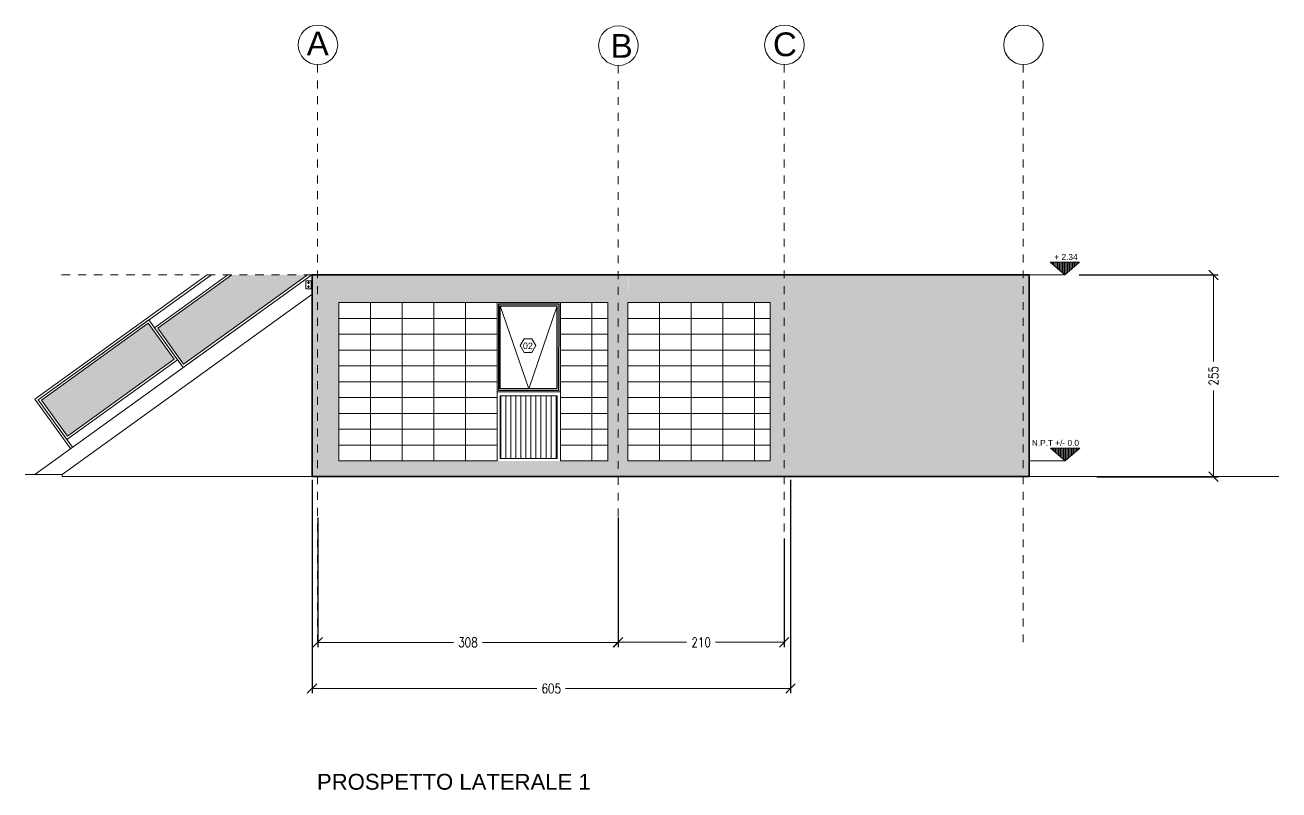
# Model space of a CAD drawing. Header units: inches. Extents: x -1721 to -585, y -6348 to -3019.
# Drawn here: x -760.51 to -744.65, y -3177.67 to -3168.01 of the extents above; entities that cross this region are included whole.
import ezdxf

# ---------------------------------------------------------------- set-up
doc = ezdxf.new("R2010")
doc.units = ezdxf.units.IN
doc.header["$MEASUREMENT"] = 0
doc.linetypes.add('ACAD_ISO10W100', pattern=[18, 12, -3, 0, -3])
doc.linetypes.add('CENTER', pattern=[2, 1.25, -0.25, 0.25, -0.25])
for name, color, linetype, lineweight in [('$1$A-GLAZ-FULL', 4, 'Continuous', 25), ('A-ANNO-SYMB', 3, 'Continuous', 18), ('A-ANNO-TEXT', 3, 'Continuous', 18), ('A-ELEV-MBE1', 7, 'Continuous', 13), ('A-ELEV-PATT', 8, 'Continuous', 13), ('A-FURN', 8, 'Continuous', 18), ('A-SECT-MCUT', 7, 'Continuous', 35), ('A-SECT-PATT', 8, 'Continuous', 18), ('A-WALL-FULL', 7, 'Continuous', 35), ('linee di sezione', 3, 'Continuous', 13), ('SIMBOLI FINESTRE', 3, 'Continuous', 13)]:
    doc.layers.add(name, color=color, linetype=linetype, lineweight=lineweight)
doc.layers.add('VEGETAZIONE', color=94, linetype='Continuous')
doc.styles.add('ARIAL', font='Arial.ttf')
doc.styles.add('E-ARIAL', font='Arial.ttf')
doc.styles.add('E-ROMANS', font='romans.shx', dxfattribs={"width": 0.8})
doc.styles.get("Standard").update_dxf_attribs({"font": 'Arial.ttf'})
doc.dimstyles.new('E-0100_TICK_12', dxfattribs={"dimscale": 0.001, "dimtxt": 120, "dimasz": 40, "dimexe": 60, "dimexo": 40, "dimgap": 60, "dimtad": 0, "dimzin": 0, "dimdsep": 46, "dimtxsty": 'E-ROMANS', "dimblk": 'OBLIQUE', "dimblk1": 'OBLIQUE', "dimblk2": 'OBLIQUE', "dimcen": 60, "dimclrd": 256, "dimclre": 256, "dimclrt": 256, "dimadec": 0, "dimazin": 0, "dimtfac": 1, "dimtmove": 1, "dimatfit": 3, "dimldrblk": 'OPEN90', "dimfxl": 1, "dimtfill": 1, "dimtolj": 1, "dimtzin": 0, "dimlwd": -1, "dimarcsym": 0})

# ---------------------------------------------------------------- blocks, each defined once
blk = doc.blocks.new('_Oblique')
at = {"color": 0, "linetype": 'ByBlock', "lineweight": -2}
blk.add_line((-0.5, -0.5), (0.5, 0.5), dxfattribs=at)
blk = doc.blocks.new('*D44')
at = {"layer": 'DEFPOINTS', "color": 0, "transparency": 16777216}
for p in [(125.531, 238.099), (131.581, 238.099), (125.531, 235.422)]:
    blk.add_point(p, dxfattribs=at)
at = {"layer": 'linee di sezione', "lineweight": -2, "transparency": 16777216}
for p, q in [((125.531, 238.059), (125.531, 235.362)), ((131.581, 238.059), (131.581, 235.362))]:
    blk.add_line(p, q, dxfattribs=at)
at = {"layer": 'linee di sezione', "transparency": 16777216}
for p, q in [((125.531, 235.422), (128.375, 235.422)), ((131.581, 235.422), (128.737, 235.422))]:
    blk.add_line(p, q, dxfattribs=at)
at = {"layer": 'linee di sezione', "transparency": 16777216, "xscale": 0.12, "yscale": 0.12, "zscale": 0.12, "rotation": 180}
blk.add_blockref('_Oblique', (125.531, 235.422), dxfattribs=at)
at = {"layer": 'linee di sezione', "transparency": 16777216, "xscale": 0.12, "yscale": 0.12, "zscale": 0.12}
blk.add_blockref('_Oblique', (131.581, 235.422), dxfattribs=at)
at = {"layer": 'linee di sezione', "lineweight": 13, "transparency": 16777216, "insert": (128.556, 235.422), "char_height": 0.12, "attachment_point": 5, "style": 'E-ROMANS', "bg_fill": 3, "box_fill_scale": 1.25, "bg_fill_color": 256, "bg_fill_true_color": 13158600, "bg_fill_transparency": 0}
blk.add_mtext('\\A1;605', dxfattribs=at)
blk = doc.blocks.new('_Open90')
at = {"color": 0, "linetype": 'ByBlock', "lineweight": -2}
for p, q in [((0, 0), (-1, 0)), ((-0.5, 0.5), (0, 0)), ((0, 0), (-0.5, -0.5))]:
    blk.add_line(p, q, dxfattribs=at)
blk = doc.blocks.new('*D45')
at = {"layer": 'DEFPOINTS', "color": 0, "transparency": 16777216}
for p in [(129.402, 237.624), (131.502, 237.359), (129.402, 236.007)]:
    blk.add_point(p, dxfattribs=at)
at = {"layer": 'linee di sezione', "lineweight": -2, "transparency": 16777216}
for p, q in [((129.402, 237.584), (129.402, 235.947)), ((131.502, 237.319), (131.502, 235.947))]:
    blk.add_line(p, q, dxfattribs=at)
at = {"layer": 'linee di sezione', "transparency": 16777216}
for p, q in [((129.402, 236.007), (130.268, 236.007)), ((131.502, 236.007), (130.635, 236.007))]:
    blk.add_line(p, q, dxfattribs=at)
at = {"layer": 'linee di sezione', "transparency": 16777216, "xscale": 0.12, "yscale": 0.12, "zscale": 0.12, "rotation": 180}
blk.add_blockref('_Oblique', (129.402, 236.007), dxfattribs=at)
at = {"layer": 'linee di sezione', "transparency": 16777216, "xscale": 0.12, "yscale": 0.12, "zscale": 0.12}
blk.add_blockref('_Oblique', (131.502, 236.007), dxfattribs=at)
at = {"layer": 'linee di sezione', "lineweight": 13, "transparency": 16777216, "insert": (130.452, 236.007), "char_height": 0.12, "attachment_point": 5, "style": 'E-ROMANS', "bg_fill": 3, "box_fill_scale": 1.25, "bg_fill_color": 256, "bg_fill_true_color": 13158600, "bg_fill_transparency": 0}
blk.add_mtext('\\A1;210', dxfattribs=at)
blk = doc.blocks.new('*D46')
at = {"layer": 'DEFPOINTS', "color": 0, "transparency": 16777216}
for p in [(125.602, 237.623), (129.401, 237.358), (125.602, 236.006)]:
    blk.add_point(p, dxfattribs=at)
at = {"layer": 'linee di sezione', "lineweight": -2, "transparency": 16777216}
for p, q in [((125.602, 237.583), (125.602, 235.946)), ((129.401, 237.318), (129.401, 235.946))]:
    blk.add_line(p, q, dxfattribs=at)
at = {"layer": 'linee di sezione', "transparency": 16777216}
for p, q in [((125.602, 236.006), (127.318, 236.006)), ((129.401, 236.006), (127.685, 236.006))]:
    blk.add_line(p, q, dxfattribs=at)
at = {"layer": 'linee di sezione', "transparency": 16777216, "xscale": 0.12, "yscale": 0.12, "zscale": 0.12, "rotation": 180}
blk.add_blockref('_Oblique', (125.602, 236.006), dxfattribs=at)
at = {"layer": 'linee di sezione', "transparency": 16777216, "xscale": 0.12, "yscale": 0.12, "zscale": 0.12}
blk.add_blockref('_Oblique', (129.401, 236.006), dxfattribs=at)
at = {"layer": 'linee di sezione', "lineweight": 13, "transparency": 16777216, "insert": (127.502, 236.006), "char_height": 0.12, "attachment_point": 5, "style": 'E-ROMANS', "bg_fill": 3, "box_fill_scale": 1.25, "bg_fill_color": 256, "bg_fill_true_color": 13158600, "bg_fill_transparency": 0}
blk.add_mtext('\\A1;308', dxfattribs=at)
blk = doc.blocks.new('*D56')
at = {"layer": 'DEFPOINTS', "color": 0, "transparency": 16777216}
for p in [(135.194, 240.649), (135.418, 238.099), (136.932, 238.099)]:
    blk.add_point(p, dxfattribs=at)
at = {"layer": 'linee di sezione', "lineweight": -2, "transparency": 16777216}
for p, q in [((135.234, 240.649), (136.992, 240.649)), ((135.458, 238.099), (136.992, 238.099))]:
    blk.add_line(p, q, dxfattribs=at)
at = {"layer": 'linee di sezione', "transparency": 16777216}
for p, q in [((136.932, 240.649), (136.932, 239.557)), ((136.932, 238.099), (136.932, 239.191))]:
    blk.add_line(p, q, dxfattribs=at)
at = {"layer": 'linee di sezione', "transparency": 16777216, "xscale": 0.12, "yscale": 0.12, "zscale": 0.12}
for p, rotation in [((136.932, 240.649), 90), ((136.932, 238.099), 270)]:
    blk.add_blockref('_Oblique', p, dxfattribs=dict(at, rotation=rotation))
at = {"layer": 'linee di sezione', "lineweight": 13, "transparency": 16777216, "insert": (136.932, 239.374), "char_height": 0.12, "attachment_point": 5, "rotation": 90, "style": 'E-ROMANS', "bg_fill": 3, "box_fill_scale": 1.25, "bg_fill_color": 256, "bg_fill_true_color": 13158600, "bg_fill_transparency": 0}
blk.add_mtext('\\A1;255', dxfattribs=at)
blk = doc.blocks.new('A$C3BE41971')
at = {"layer": 'A-ELEV-PATT'}
h = blk.add_hatch(dxfattribs=at)
h.set_pattern_fill('AR-CONC', color=256, scale=0.002, angle=360, style=0)
h.set_pattern_definition([(50, (-11.71048, -47.7095), (0.3643693, -0.0318782), [0.0381, -0.4191]), (355, (-11.7105, -47.7095), (-0.0704857, 0.3821133), [0.03048, -0.33528]), (100.451, (-11.68012, -47.71215), (0.293885, 0.3502334), [0.03238, -0.35618]), (46.1842, (-11.7105, -47.6079), (0.542158, -0.0840847), [0.05715, -0.62865]), (96.6356, (-11.6653, -47.6149), (0.4748085, 0.494851), [0.04857, -0.53427]), (351.184, (-11.7105, -47.6079), (0.474809, 0.49485), [0.04572, -0.50292]), (21, (-11.65968, -47.6333), (0.3032298, -0.204531), [0.0381, -0.4191]), (326, (-11.6597, -47.6333), (0.123604, 0.368376), [0.03048, -0.33528]), (71.4514, (-11.6344, -47.65034), (0.426833, 0.1638457), [0.03238, -0.35618]), (37.5, (-11.71048, -47.70949), (0.0061772, 0.16911008), [0, -0.331216, 0, -0.34036, 0, -0.33655]), (7.5, (-11.71048, -47.7095), (0.1336393, 0.20036115), [0, -0.194056, 0, -0.323596, 0, -0.12827]), (327.5, (-11.82377, -47.70949), (0.2711812, -0.0114575), [0, -0.127, 0, -0.39624, 0, -0.52578]), (317.5, (-11.87457, -47.7095), (0.2962584, 0.050853), [0, -0.1651, 0, -0.263144, 0, -0.37338])])
h.paths.add_polyline_path([(3.63, 6.611), (3.629, 6.261), (3.97, 6.261), (3.97, 6.261), (3.63, 6.261), (3.63, 4.062), (12.7, 4.062), (12.7, 6.611), (7.625, 6.611), (7.625, 6.262), (9.425, 6.262), (9.425, 4.262), (7.625, 4.262), (7.628, 6.611)])
h.paths.add_polyline_path([(7.37, 6.261), (3.97, 6.261), (3.97, 4.261), (7.37, 4.261)], flags=16)
h = blk.add_hatch(dxfattribs=at)
h.set_pattern_fill('ANSI31', color=256, scale=0.02, angle=405, style=0)
h.set_pattern_definition([(90, (-13.508396, -52.638955), (-0.0635, 4e-17), [])])
h.paths.add_polyline_path([(6.01, 4.292), (6.741, 4.292), (6.741, 4.494), (6.741, 5.082), (6.582, 5.082), (6.01, 5.082)])
at = {"layer": 'A-FURN'}
h = blk.add_hatch(dxfattribs=at)
h.set_pattern_fill('DOTS', color=256, scale=0.4, angle=362.9169, style=0)
h.set_pattern_definition([(2.91694, (-17.617672, 25.834555), (0.011211598, 0.025603712), [0, -0.025])])
h.paths.add_polyline_path([(1.886, 5.546), (0.536, 4.574), (0.209, 5.028), (1.559, 6)])
h.paths.add_polyline_path([(3.574, 6.611), (2.615, 6.611), (1.679, 5.937), (2.006, 5.482)])
at = {"layer": 'A-SECT-PATT'}
h = blk.add_hatch(dxfattribs=at)
h.set_pattern_fill('ANSI31', color=256, scale=0.005, angle=225, style=0)
h.set_pattern_definition([(270, (197.382002, -125.054663), (0.015875, -3e-17), [])])
h.paths.add_polyline_path([(13.335, 6.773), (13.151, 6.61), (12.967, 6.773)])
h = blk.add_hatch(dxfattribs=at)
h.set_pattern_fill('ANSI31', color=256, scale=0.005, angle=225, style=0)
h.set_pattern_definition([(270, (197.379164, -127.403994), (0.015875, -3e-17), [])])
h.paths.add_polyline_path([(13.337, 4.423), (13.153, 4.261), (12.969, 4.423)])
at = {"layer": '$1$A-GLAZ-FULL', "color": 0}
for p, q in [((5.99, 5.149), (5.991, 6.245)), ((5.991, 6.245), (6.753, 6.245, 0)), ((6.01, 6.222), (6.73, 6.222, 0)), ((6.01, 5.172), (6.01, 6.222)), ((6.73, 5.171), (6.73, 6.222, 0)), ((6.752, 5.149, 0), (6.753, 6.245, 0)), ((6.753, 5.148), (5.991, 5.149)), ((6.73, 5.171), (6.01, 5.172))]:
    blk.add_line(p, q, dxfattribs=at)
blk.add_line((3.625, 6.365), (3.63, 6.365))
at = {"layer": 'A-ANNO-SYMB', "linetype": 'CENTER', "ltscale": 0.04}
for points in [[(3.7, 9.269), (3.7, 1.91)], [(7.5, 9.259), (7.5, 1.91)], [(9.6, 9.269), (9.6, 1.91)], [(12.625, 9.269), (12.625, 1.91)]]:
    blk.add_lwpolyline(points, dxfattribs=at)
at = {"layer": 'A-ANNO-SYMB'}
for points in [[(13.151, 6.611), (13.335, 6.773), (12.967, 6.773)], [(13.154, 4.261), (13.338, 4.423), (12.97, 4.423)]]:
    blk.add_lwpolyline(points, close=True, dxfattribs=at)
for points in [[(12.7, 6.611), (12.7, 6.611), (13.154, 6.611), (13.154, 6.611)], [(12.7, 4.261), (12.7, 4.261), (13.154, 4.261), (13.154, 4.261)]]:
    blk.add_lwpolyline(points, dxfattribs=at)
for centre in [(3.704, 9.519), (7.504, 9.509), (9.604, 9.519), (12.628, 9.519)]:
    blk.add_circle(centre, 0.25, dxfattribs=at)
at = {"layer": 'A-ELEV-MBE1'}
for p, q in [((5.97, 6.261), (6.77, 6.261, 0)), ((12.7, 6.261), (12.7, 4.062)), ((6.77, 5.132), (5.97, 5.132)), ((5.97, 5.082), (5.97, 4.292)), ((6.73, 5.082), (6.01, 5.082)), ((6.01, 5.082), (6.01, 4.292)), ((6.73, 5.082), (6.73, 4.292)), ((6.01, 4.292), (6.73, 4.292)), ((0.468, 4.091), (0, 4.091)), ((0.468, 4.091), (0.468, 4.062)), ((0.468, 4.062), (3.625, 4.062)), ((12.7, 4.062), (15.858, 4.062))]:
    blk.add_line(p, q, dxfattribs=at)
for points in [[(9.675, 6.611), (9.675, 6.611)], [(4.37, 6.261), (3.97, 6.261), (3.97, 6.061), (4.37, 6.061)], [(4.77, 6.261), (4.37, 6.261), (4.37, 6.061), (4.77, 6.061)], [(5.17, 6.261), (4.77, 6.261), (4.77, 6.061), (5.17, 6.061)], [(5.57, 6.261), (5.17, 6.261), (5.17, 6.061), (5.57, 6.061)], [(5.97, 6.261), (5.57, 6.261), (5.57, 6.061), (5.97, 6.061)], [(7.17, 6.261), (6.77, 6.261), (6.77, 6.061), (7.17, 6.061)], [(7.37, 6.261), (7.17, 6.261), (7.17, 6.061), (7.37, 6.061)], [(8.025, 6.262), (7.625, 6.262), (7.625, 6.062), (8.025, 6.062)], [(8.425, 6.262), (8.025, 6.262), (8.025, 6.062), (8.425, 6.062)], [(8.825, 6.262), (8.425, 6.262), (8.425, 6.062), (8.825, 6.062)], [(9.225, 6.262), (8.825, 6.262), (8.825, 6.062), (9.225, 6.062)], [(9.425, 6.262), (9.225, 6.262), (9.225, 6.062), (9.425, 6.062)], [(4.37, 6.061), (3.97, 6.061), (3.97, 5.861), (4.37, 5.861)], [(4.77, 6.061), (4.37, 6.061), (4.37, 5.861), (4.77, 5.861)], [(5.17, 6.061), (4.77, 6.061), (4.77, 5.861), (5.17, 5.861)], [(5.57, 6.061), (5.17, 6.061), (5.17, 5.861), (5.57, 5.861)], [(5.97, 6.061), (5.57, 6.061), (5.57, 5.861), (5.97, 5.861)], [(7.17, 6.061), (6.77, 6.061), (6.77, 5.861), (7.17, 5.861)], [(7.37, 6.061), (7.17, 6.061), (7.17, 5.861), (7.37, 5.861)], [(8.025, 6.062), (7.625, 6.062), (7.625, 5.862), (8.025, 5.862)], [(8.425, 6.062), (8.025, 6.062), (8.025, 5.862), (8.425, 5.862)], [(9.225, 6.062), (8.825, 6.062), (8.825, 5.862), (9.225, 5.862)], [(9.425, 6.062), (9.225, 6.062), (9.225, 5.862), (9.425, 5.862)], [(4.37, 5.861), (3.97, 5.861), (3.97, 5.661), (4.37, 5.661)], [(4.77, 5.861), (4.37, 5.861), (4.37, 5.661), (4.77, 5.661)], [(5.17, 5.861), (4.77, 5.861), (4.77, 5.661), (5.17, 5.661)], [(5.57, 5.861), (5.17, 5.861), (5.17, 5.661), (5.57, 5.661)], [(5.97, 5.861), (5.57, 5.861), (5.57, 5.661), (5.97, 5.661)], [(7.17, 5.861), (6.77, 5.861), (6.77, 5.661), (7.17, 5.661)], [(7.37, 5.861), (7.17, 5.861), (7.17, 5.661), (7.37, 5.661)], [(8.025, 5.862), (7.625, 5.862), (7.625, 5.662), (8.025, 5.662)], [(8.425, 5.862), (8.025, 5.862), (8.025, 5.662), (8.425, 5.662)], [(8.825, 5.862), (8.425, 5.862), (8.425, 5.662), (8.825, 5.662)], [(9.225, 5.862), (8.825, 5.862), (8.825, 5.662), (9.225, 5.662)], [(9.425, 5.862), (9.225, 5.862), (9.225, 5.662), (9.425, 5.662)], [(4.37, 5.661), (3.97, 5.661), (3.97, 5.461), (4.37, 5.461)], [(4.77, 5.661), (4.37, 5.661), (4.37, 5.461), (4.77, 5.461)], [(5.17, 5.661), (4.77, 5.661), (4.77, 5.461), (5.17, 5.461)], [(5.57, 5.661), (5.17, 5.661), (5.17, 5.461), (5.57, 5.461)], [(5.97, 5.661), (5.57, 5.661), (5.57, 5.461), (5.97, 5.461)], [(7.17, 5.661), (6.77, 5.661), (6.77, 5.461), (7.17, 5.461)], [(7.37, 5.661), (7.17, 5.661), (7.17, 5.461), (7.37, 5.461)], [(8.025, 5.662), (7.625, 5.662), (7.625, 5.462), (8.025, 5.462)], [(8.425, 5.662), (8.025, 5.662), (8.025, 5.462), (8.425, 5.462)], [(8.825, 5.662), (8.425, 5.662), (8.425, 5.462), (8.825, 5.462)], [(9.225, 5.662), (8.825, 5.662), (8.825, 5.462), (9.225, 5.462)], [(9.425, 5.662), (9.225, 5.662), (9.225, 5.462), (9.425, 5.462)], [(4.37, 5.461), (3.97, 5.461), (3.97, 5.261), (4.37, 5.261)], [(4.77, 5.461), (4.37, 5.461), (4.37, 5.261), (4.77, 5.261)], [(5.17, 5.461), (4.77, 5.461), (4.77, 5.261), (5.17, 5.261)], [(5.57, 5.461), (5.17, 5.461), (5.17, 5.261), (5.57, 5.261)], [(5.97, 5.461), (5.57, 5.461), (5.57, 5.261), (5.97, 5.261)], [(7.17, 5.461), (6.77, 5.461), (6.77, 5.261), (7.17, 5.261)], [(7.37, 5.461), (7.17, 5.461), (7.17, 5.261), (7.37, 5.261)], [(8.025, 5.462), (7.625, 5.462), (7.625, 5.262), (8.025, 5.262)], [(8.425, 5.462), (8.025, 5.462), (8.025, 5.262), (8.425, 5.262)], [(8.825, 5.462), (8.425, 5.462), (8.425, 5.262), (8.825, 5.262)], [(9.225, 5.462), (8.825, 5.462), (8.825, 5.262), (9.225, 5.262)], [(9.425, 5.462), (9.225, 5.462), (9.225, 5.262), (9.425, 5.262)], [(4.37, 5.261), (3.97, 5.261), (3.97, 5.061), (4.37, 5.061)], [(4.77, 5.261), (4.37, 5.261), (4.37, 5.061), (4.77, 5.061)], [(5.17, 5.261), (4.77, 5.261), (4.77, 5.061), (5.17, 5.061)], [(5.57, 5.261), (5.17, 5.261), (5.17, 5.061), (5.57, 5.061)], [(5.97, 5.261), (5.57, 5.261), (5.57, 5.061), (5.97, 5.061)], [(7.17, 5.261), (6.77, 5.261), (6.77, 5.061), (7.17, 5.061)], [(7.37, 5.261), (7.17, 5.261), (7.17, 5.061), (7.37, 5.061)], [(8.025, 5.262), (7.625, 5.262), (7.625, 5.062), (8.025, 5.062)], [(8.425, 5.262), (8.025, 5.262), (8.025, 5.062), (8.425, 5.062)], [(8.825, 5.262), (8.425, 5.262), (8.425, 5.062), (8.825, 5.062)], [(9.225, 5.262), (8.825, 5.262), (8.825, 5.062), (9.225, 5.062)], [(9.425, 5.262), (9.225, 5.262), (9.225, 5.062), (9.425, 5.062)], [(4.37, 5.061), (3.97, 5.061), (3.97, 4.861), (4.37, 4.861)], [(4.77, 5.061), (4.37, 5.061), (4.37, 4.861), (4.77, 4.861)], [(5.17, 5.061), (4.77, 5.061), (4.77, 4.861), (5.17, 4.861)], [(5.57, 5.061), (5.17, 5.061), (5.17, 4.861), (5.57, 4.861)], [(5.97, 5.061), (5.57, 5.061), (5.57, 4.861), (5.97, 4.861)], [(7.17, 5.061), (6.77, 5.061), (6.77, 4.861), (7.17, 4.861)], [(7.37, 5.061), (7.17, 5.061), (7.17, 4.861), (7.37, 4.861)], [(8.025, 5.062), (7.625, 5.062), (7.625, 4.862), (8.025, 4.862)], [(8.425, 5.062), (8.025, 5.062), (8.025, 4.862), (8.425, 4.862)], [(8.825, 5.062), (8.425, 5.062), (8.425, 4.862), (8.825, 4.862)], [(9.225, 5.062), (8.825, 5.062), (8.825, 4.862), (9.225, 4.862)], [(9.425, 5.062), (9.225, 5.062), (9.225, 4.862), (9.425, 4.862)], [(4.37, 4.861), (3.97, 4.861), (3.97, 4.661), (4.37, 4.661)], [(4.77, 4.861), (4.37, 4.861), (4.37, 4.661), (4.77, 4.661)], [(5.17, 4.861), (4.77, 4.861), (4.77, 4.661), (5.17, 4.661)], [(5.57, 4.861), (5.17, 4.861), (5.17, 4.661), (5.57, 4.661)], [(5.97, 4.861), (5.57, 4.861), (5.57, 4.661), (5.97, 4.661)], [(7.17, 4.861), (6.77, 4.861), (6.77, 4.661), (7.17, 4.661)], [(7.37, 4.861), (7.17, 4.861), (7.17, 4.661), (7.37, 4.661)], [(8.025, 4.862), (7.625, 4.862), (7.625, 4.662), (8.025, 4.662)], [(8.425, 4.862), (8.025, 4.862), (8.025, 4.662), (8.425, 4.662)], [(8.825, 4.862), (8.425, 4.862), (8.425, 4.662), (8.825, 4.662)], [(9.225, 4.862), (8.825, 4.862), (8.825, 4.662), (9.225, 4.662)], [(9.425, 4.862), (9.225, 4.862), (9.225, 4.662), (9.425, 4.662)], [(4.37, 4.661), (3.97, 4.661), (3.97, 4.461), (4.37, 4.461)], [(4.77, 4.661), (4.37, 4.661), (4.37, 4.461), (4.77, 4.461)], [(5.17, 4.661), (4.77, 4.661), (4.77, 4.461), (5.17, 4.461)], [(5.57, 4.661), (5.17, 4.661), (5.17, 4.461), (5.57, 4.461)], [(5.97, 4.661), (5.57, 4.661), (5.57, 4.461), (5.97, 4.461)], [(7.17, 4.661), (6.77, 4.661), (6.77, 4.461), (7.17, 4.461)], [(7.37, 4.661), (7.17, 4.661), (7.17, 4.461), (7.37, 4.461)], [(8.025, 4.662), (7.625, 4.662), (7.625, 4.462), (8.025, 4.462)], [(8.425, 4.662), (8.025, 4.662), (8.025, 4.462), (8.425, 4.462)], [(8.825, 4.662), (8.425, 4.662), (8.425, 4.462), (8.825, 4.462)], [(9.225, 4.662), (8.825, 4.662), (8.825, 4.462), (9.225, 4.462)], [(9.425, 4.662), (9.225, 4.662), (9.225, 4.462), (9.425, 4.462)], [(4.37, 4.461), (3.97, 4.461), (3.97, 4.261), (4.37, 4.261)], [(4.77, 4.461), (4.37, 4.461), (4.37, 4.261), (4.77, 4.261)], [(5.17, 4.461), (4.77, 4.461), (4.77, 4.261), (5.17, 4.261)], [(5.57, 4.461), (5.17, 4.461), (5.17, 4.261), (5.57, 4.261)], [(5.97, 4.461), (5.57, 4.461), (5.57, 4.261), (5.97, 4.261)], [(7.17, 4.461), (6.77, 4.461), (6.77, 4.261), (7.17, 4.261)], [(7.37, 4.461), (7.17, 4.461), (7.17, 4.261), (7.37, 4.261)], [(8.025, 4.462), (7.625, 4.462), (7.625, 4.262), (8.025, 4.262)], [(8.425, 4.462), (8.025, 4.462), (8.025, 4.262), (8.425, 4.262)], [(8.825, 4.462), (8.425, 4.462), (8.425, 4.262), (8.825, 4.262)], [(9.225, 4.462), (8.825, 4.462), (8.825, 4.262), (9.225, 4.262)], [(9.425, 4.462), (9.225, 4.462), (9.225, 4.262), (9.425, 4.262)]]:
    blk.add_lwpolyline(points, close=True, dxfattribs=at)
blk.add_lwpolyline([(8.425, 6.062), (8.425, 5.862), (8.825, 5.862), (8.825, 6.062)], dxfattribs=at)
at = {"layer": 'A-FURN'}
for p, q in [((3.625, 6.611), (0.125, 4.091)), ((2.305, 6.611), (0.125, 5.042)), ((2.357, 6.611), (0.167, 5.035)), ((3.55, 6.537), (3.55, 6.437)), ((3.55, 6.537), (3.625, 6.537)), ((3.57, 6.512), (3.6, 6.512)), ((3.585, 6.497), (3.585, 6.527)), ((3.62, 6.537), (3.62, 6.437)), ((3.625, 6.365), (3.625, 6.611)), ((3.625, 6.365), (0.468, 4.091)), ((3.55, 6.437), (3.625, 6.437)), ((3.57, 6.462), (3.6, 6.462)), ((3.585, 6.477), (3.585, 6.447)), ((0.125, 5.042), (0.576, 4.416)), ((0.167, 5.035), (0.601, 4.433))]:
    blk.add_line(p, q, dxfattribs=at)
at = {"layer": 'A-FURN', "linetype": 'ACAD_ISO10W100', "ltscale": 0.009}
blk.add_line((0.463, 6.611), (3.621, 6.611), dxfattribs=at)
at = {"layer": 'A-FURN', "ltscale": 0.8}
for p, q in [((6.01, 6.222), (6.37, 5.172)), ((6.37, 5.172), (6.73, 6.222, 0))]:
    blk.add_line(p, q, dxfattribs=at)
at = {"layer": 'A-FURN'}
for points in [[(2.564, 6.611), (1.637, 5.944), (1.999, 5.441), (3.625, 6.611)], [(2.615, 6.611), (1.679, 5.937), (2.006, 5.482), (3.574, 6.611)]]:
    blk.add_lwpolyline(points, dxfattribs=at)
for points in [[(0.529, 4.532), (1.928, 5.539), (1.566, 6.042), (0.167, 5.035)], [(0.536, 4.574), (1.886, 5.546), (1.559, 6), (0.209, 5.028)]]:
    blk.add_lwpolyline(points, close=True, dxfattribs=at)
for centre in [(3.585, 6.512), (3.585, 6.462)]:
    blk.add_circle(centre, 0.005, dxfattribs=at)
at = {"layer": 'A-SECT-MCUT'}
blk.add_line((3.765, 6.611), (3.625, 6.611), dxfattribs=at)
at = {"layer": 'A-WALL-FULL'}
for p, q in [((3.63, 6.611), (3.63, 4.062)), ((12.7, 6.611), (12.7, 4.062))]:
    blk.add_line(p, q, dxfattribs=at)
for points in [[(12.7, 6.611), (9.535, 6.611), (3.765, 6.611)], [(12.7, 4.062), (3.625, 4.062)]]:
    blk.add_lwpolyline(points, dxfattribs=at)
at = {"layer": 'SIMBOLI FINESTRE'}
blk.add_lwpolyline([(6.461, 5.718), (6.411, 5.804), (6.311, 5.804), (6.261, 5.718), (6.311, 5.631), (6.411, 5.631)], close=True, dxfattribs=at)
at = {"layer": 'A-ANNO-TEXT', "style": 'E-ARIAL'}
for s, height, p in [('A', 0.3, (3.562, 9.386)), ('+ 2.34', 0.075, (13.018, 6.801)), ('N.P.T +/- 0.0', 0.075, (12.733, 4.452))]:
    blk.add_text(s, height=height, dxfattribs=at).set_placement(p)
for s, p in [('C', (9.459, 9.376)), ('B', (7.406, 9.356))]:
    blk.add_text(s, height=0.3, rotation=360, dxfattribs=at).set_placement(p)
at = {"layer": 'A-ANNO-TEXT', "insert": (3.692, 0.306), "char_height": 0.2, "attachment_point": 1}
blk.add_mtext_dynamic_manual_height_columns('PROSPETTO LATERALE 1', width=3.55047, gutter_width=1, heights=[0.291], dxfattribs=at)
at = {"layer": 'SIMBOLI FINESTRE', "style": 'ARIAL'}
blk.add_text('02', height=0.0807, rotation=359.8326, dxfattribs=at).set_placement((6.297, 5.676))
at = {"layer": 'linee di sezione', "lineweight": 13}
for base, p1, p2, angle, text, picture, middle in [((15.031, 4.062), (13.293, 6.611), (13.517, 4.062), 90, '255', '*D56', (15.031, 5.336)), ((3.63, 1.384), (9.68, 4.062), (3.63, 4.062), 180, '605', '*D44', (6.655, 1.384))]:
    dim = blk.add_linear_dim(base=base, p1=p1, p2=p2, angle=angle, text=text, dimstyle='E-0100_TICK_12', dxfattribs=at)
    dim.commit()
    dim.dimension.update_dxf_attribs({"geometry": picture, "text_midpoint": middle, "insert": (-121.901, -234.038)})
dim = blk.add_linear_dim(base=(7.5, 1.97), p1=(9.6, 3.321), p2=(7.5, 3.587), angle=180, text='210', dimstyle='E-0100_TICK_12', dxfattribs=at)
dim.commit()
dim.dimension.update_dxf_attribs({"geometry": '*D45', "text_midpoint": (8.55, 1.97), "insert": (-121.901, -234.038)})
dim = blk.add_linear_dim(base=(3.7, 1.969), p1=(7.5, 3.32), p2=(3.7, 3.586), angle=180, text='308', dimstyle='E-0100_TICK_12', dxfattribs=at)
dim.commit()
dim.dimension.update_dxf_attribs({"geometry": '*D46', "text_midpoint": (5.6, 1.969), "insert": (-121.901, -234.038)})

msp = doc.modelspace()

# ---------------------------------------------------------------- block references
at = {"layer": 'VEGETAZIONE'}
msp.add_blockref('A$C3BE41971', (-760.507, -3177.775), dxfattribs=at)

doc.saveas('drawing.dxf')
